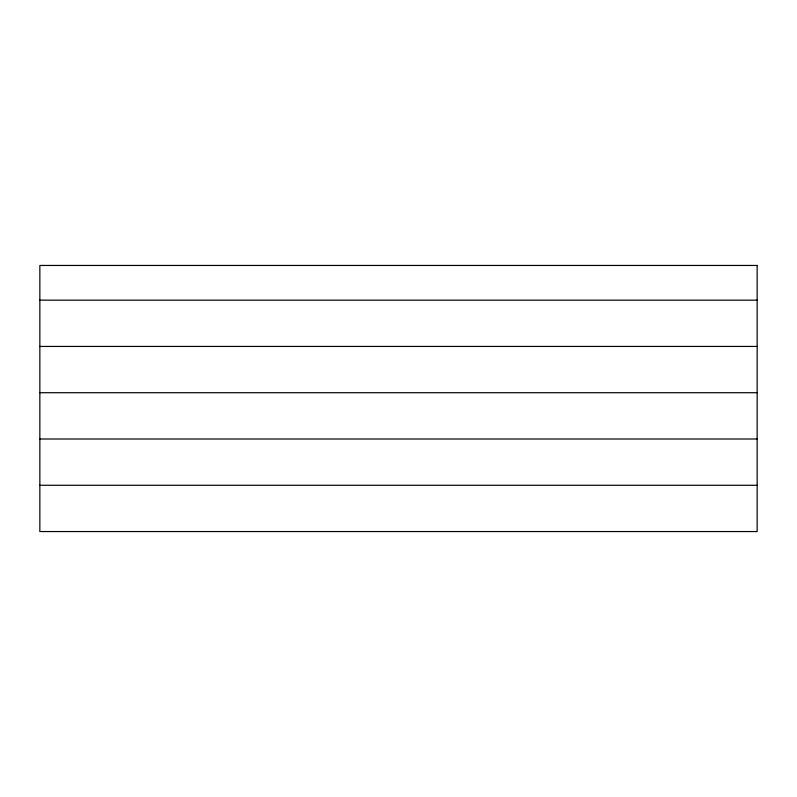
<?xml version="1.0" encoding="UTF-8"?>
<svg xmlns="http://www.w3.org/2000/svg" width="797" height="797" viewBox="0 0 797 797"><rect width="100%" height="100%" fill="white"/><g stroke="black" fill="none" stroke-linecap="round" stroke-linejoin="round"><path stroke-width="1.2" d="M39.85 300.16L757.15 300.16M39.85 346.436L757.15 346.436M39.85 392.712L757.15 392.712M39.85 438.998L757.15 438.998M39.85 485.273L757.15 485.273M757.15 265.451L39.85 265.451L39.85 531.549L757.15 531.549L757.15 265.451"/></g></svg>
